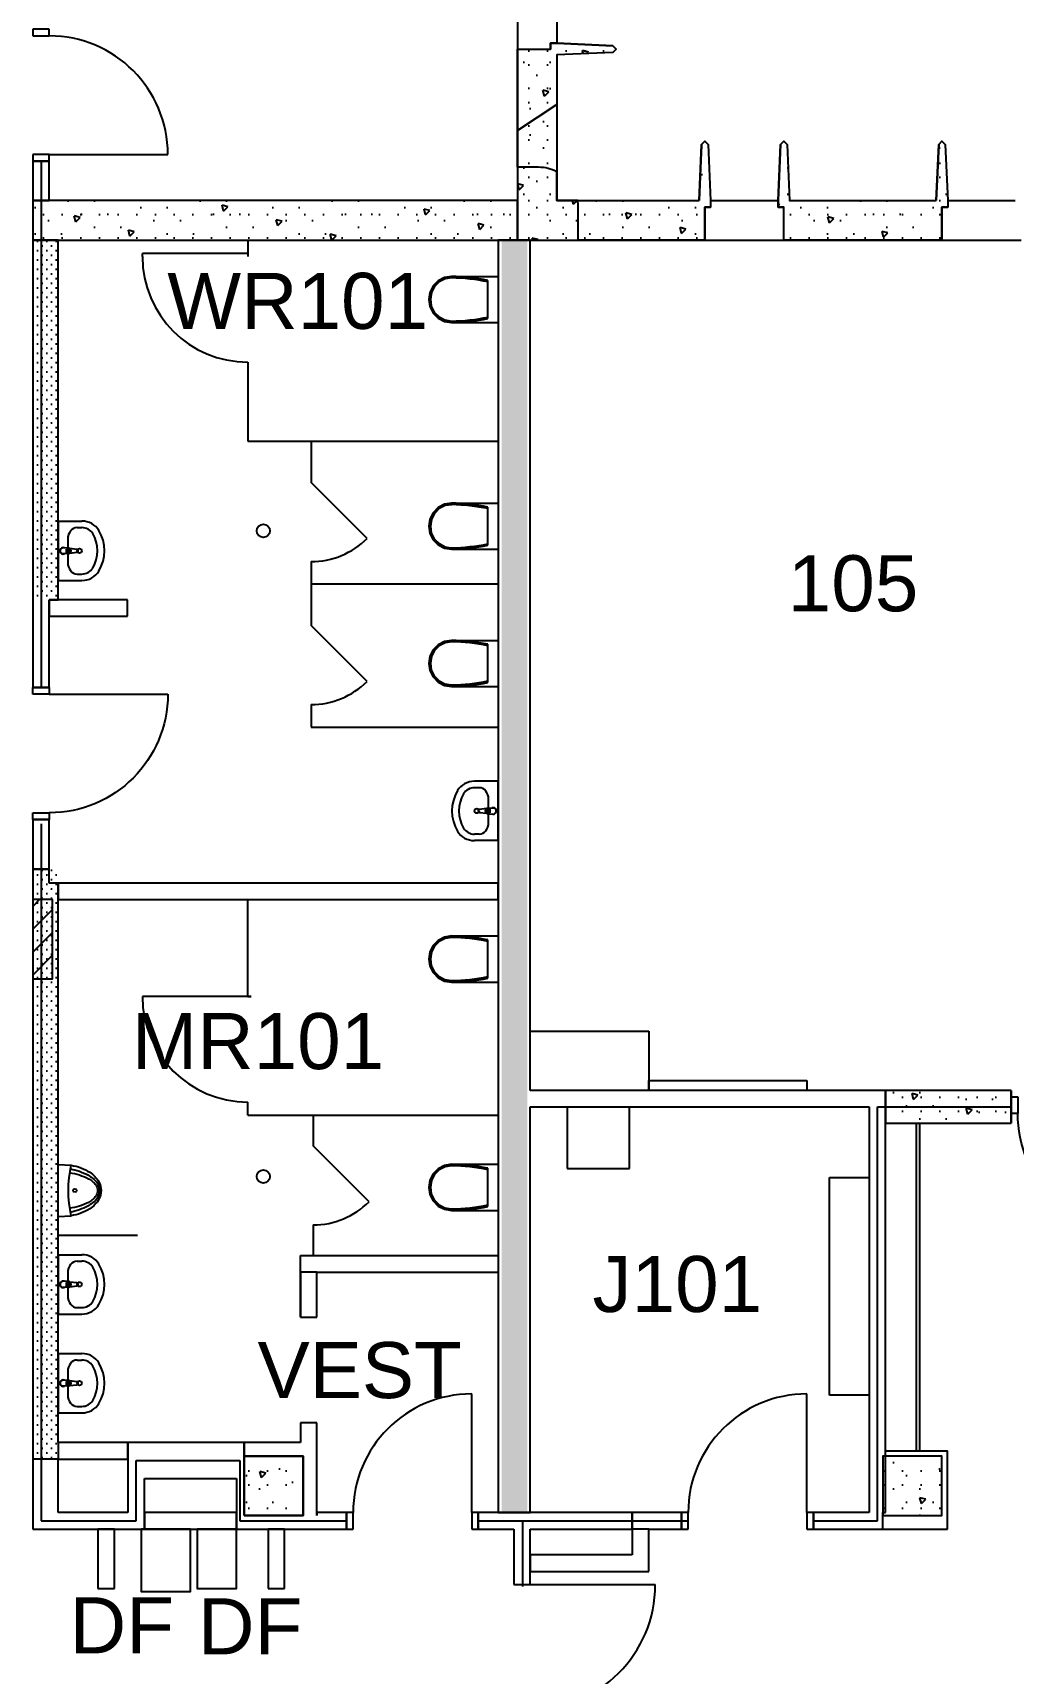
# Model space of a CAD drawing. Header units: inches. Extents: x 266 to 2008, y 299 to 1857.
# Drawn here: x 1442.5 to 1740.1, y 785.9 to 1283.7 of the extents above; entities that cross this region are included whole.
import ezdxf

# ---------------------------------------------------------------- set-up
doc = ezdxf.new("R2010")
doc.units = ezdxf.units.IN
doc.header["$MEASUREMENT"] = 0
for name, color, linetype in [('A-DOOR', 4, 'Continuous'), ('A-EQPM', 4, 'Continuous'), ('A-PFLR-NOTE', 3, 'Continuous'), ('A-WALL', 5, 'Continuous'), ('A-WALL-NEW', 7, 'Continuous'), ('A-WALL-PATT', 1, 'Continuous'), ('P-P FIXT-NEW', 7, 'Continuous'), ('P-SANR-EQMP', 5, 'Continuous'), ('S-COLS', 6, 'Continuous')]:
    doc.layers.add(name, color=color, linetype=linetype)
doc.styles.get("Standard").update_dxf_attribs({"font": 'ARIAL.TTF'})
doc.linetypes.add('1 HR RATED', pattern='A,0,[2,PS-11.Shx,S=0.091429,R=0,X=0,Y=0],-14.4,0', length=14.4)
pattern_1 = [(45, (0, 0), (-20.8303, 20.8303), [1.84252, -15.16535]), (45, (-4.402, 16.428), (-20.8303, 20.8303), [1.84252, -15.16535]), (105, (0, 0), (28.45473, 7.62442), [1.84252, -15.16535]), (105, (12.026, 12.026), (28.45473, 7.62442), [1.84252, -15.16535]), (165, (1.303, 1.303), (7.62442, 28.45473), [1.84252, -15.16535]), (165, (13.33, 13.33), (7.62442, 28.45473), [1.84252, -15.16535]), (45, (-2.0044, 2.0044), (-4.008794, 4.008794), [0, -5.669291, 0, -8.503937]), (90, (-3e-16, 4.009), (-5.669291, 0), [0, -4.251969, 0, -7.086614])]
pattern_2 = [(45, (0, 0), (-1.4142136, 1.4142136), [0, -2])]

# ---------------------------------------------------------------- blocks, each defined once
blk = doc.blocks.new('D1 Metal_149')
at = {"color": 0, "linetype": 'ByBlock'}
for p, q in [((18, 0), (18, 36)), ((-18, 0), (-20, 0)), ((-20, 0), (-20, -5)), ((-18, -5), (-18, 0)), ((20, 0), (18, 0)), ((18, 0), (18, -5)), ((20, -5), (20, 0)), ((-20, -5), (-18, -5)), ((18, -5), (20, -5))]:
    blk.add_line(p, q, dxfattribs=at)
blk.add_arc((18, 0), 36, 90, 180, dxfattribs=at)
blk = doc.blocks.new('WC 1 Symb_788')
at = {"layer": 'P-P FIXT-NEW', "color": 0, "linetype": 'ByBlock'}
for p, q in [((0, 0), (0, 14)), ((14.11, 14), (0, 14)), ((3.08, 12.79), (3.08, 1.21)), ((14.11, 0), (0, 0))]:
    blk.add_line(p, q, dxfattribs=at)
for points in [[(14.11, 14), (12.72, 13.96), (11.34, 13.9), (9.95, 13.79), (8.57, 13.66), (7.19, 13.49), (5.81, 13.29), (4.44, 13.06), (3.08, 12.79)], [(14.12, 13.55), (12.73, 13.51), (11.34, 13.44), (9.95, 13.34), (8.57, 13.2), (7.19, 13.03), (5.82, 12.83), (4.45, 12.6), (3.08, 12.33)], [(14.01, 0.46), (16.02, 0.75), (17.83, 1.66), (19.28, 3.1), (20.22, 4.92), (20.55, 6.95), (20.25, 8.98), (19.34, 10.82), (17.91, 12.28), (16.11, 13.22), (14.11, 13.54)], [(14.11, 0), (16.24, 0.34), (18.16, 1.34), (19.68, 2.89), (20.66, 4.84), (21, 7), (20.66, 9.16), (19.68, 11.11), (18.16, 12.66), (16.24, 13.66), (14.11, 14)], [(3.08, 1.67), (4.45, 1.4), (5.82, 1.17), (7.19, 0.97), (8.57, 0.8), (9.95, 0.66), (11.34, 0.56), (12.73, 0.49), (14.12, 0.45)], [(3.08, 1.21), (4.44, 0.94), (5.81, 0.71), (7.19, 0.51), (8.57, 0.34), (9.95, 0.21), (11.34, 0.1), (12.72, 0.04), (14.11, 0)]]:
    blk.add_lwpolyline(points, dxfattribs=at)
blk = doc.blocks.new('Basin 01_796')
at = {"layer": 'P-P FIXT-NEW', "color": 0, "linetype": 'ByBlock'}
for p, q in [((0, 14), (0, 6.87)), ((18, 14), (0, 14)), ((5.44, 11.13), (5.44, 11.13)), ((12.56, 11.13), (5.44, 11.13)), ((8.06, 12.44), (8.06, 12.64)), ((8.17, 10.85), (8.06, 12.44)), ((8.3, 10.48), (8.56, 8.4)), ((8.46, 10.94), (8.46, 11.53)), ((8.46, 11.53), (9.54, 11.53)), ((8.46, 11.5), (9.54, 11.5)), ((9.44, 8.4), (9.7, 10.48)), ((9.54, 11.53), (9.54, 10.94)), ((9.83, 10.85), (9.94, 12.44)), ((9.94, 12.44), (9.94, 12.64)), ((18, 14), (18, 6.87)), ((1.96, 8.3), (1.96, 6.87)), ((16.04, 8.3), (16.04, 6.87))]:
    blk.add_line(p, q, dxfattribs=at)
for points in [[(5.44, 11.13), (4.76, 11.07), (4.1, 10.91), (3.5, 10.65), (2.98, 10.3), (2.54, 9.87), (2.22, 9.38), (2.02, 8.85), (1.96, 8.3)], [(16.04, 8.3), (15.98, 8.85), (15.78, 9.38), (15.46, 9.87), (15.02, 10.3), (14.5, 10.65), (13.9, 10.91), (13.24, 11.07), (12.56, 11.13)], [(0, 6.87), (0.05, 6.08), (0.19, 5.31), (0.43, 4.56), (0.76, 3.86), (1.18, 3.21), (1.67, 2.62), (2.23, 2.12), (2.84, 1.69)], [(1.96, 6.87), (1.99, 6.37), (2.08, 5.87), (2.23, 5.4), (2.45, 4.94), (2.71, 4.53), (3.02, 4.15), (3.38, 3.83), (3.78, 3.56)], [(14.22, 3.56), (14.62, 3.83), (14.98, 4.15), (15.29, 4.53), (15.55, 4.94), (15.77, 5.4), (15.92, 5.87), (16.01, 6.37), (16.04, 6.87)], [(15.16, 1.69), (15.77, 2.12), (16.33, 2.62), (16.82, 3.21), (17.24, 3.86), (17.57, 4.56), (17.81, 5.31), (17.95, 6.08), (18, 6.87)], [(2.84, 1.69), (4.3, 0.96), (5.82, 0.43), (7.4, 0.11), (9, 0), (10.6, 0.11), (12.18, 0.43), (13.7, 0.96), (15.16, 1.69)], [(3.78, 3.56), (5.01, 2.94), (6.31, 2.49), (7.64, 2.21), (9, 2.12), (10.36, 2.21), (11.69, 2.49), (12.99, 2.94), (14.22, 3.56)]]:
    blk.add_lwpolyline(points, dxfattribs=at)
blk.add_circle((9, 7.56), 0.689, dxfattribs=at)
for centre, radius, start, end in [((9, 12.51), 0.984, 339.2856, 200.7144), ((9, 12.51), 0.946, 7.8374, 171.8967), ((9, 10.96), 0.83, 185.1696, 354.8304), ((9, 10.93), 0.83, 185.1696, 354.8304), ((9, 10.94), 0.535, 180, 0), ((9, 8.45), 0.44, 187.1389, 352.8611)]:
    blk.add_arc(centre, radius, start, end, dxfattribs=at)
blk = doc.blocks.new('Urinal 2 Symb_1403')
at = {"layer": 'P-P FIXT-NEW', "color": 0, "linetype": 'ByBlock'}
for p, q in [((0, 15.75), (3.91, 15.53)), ((0, 15.75), (0, 0)), ((0, 0), (3.91, 0.22))]:
    blk.add_line(p, q, dxfattribs=at)
for points in [[(3.91, 15.53), (3.55, 13.64), (3.3, 11.73), (3.14, 9.81), (3.09, 7.87), (3.14, 5.94), (3.3, 4.02), (3.55, 2.11), (3.91, 0.22)], [(9.55, 13.4), (8.89, 13.79), (8.22, 14.16), (7.53, 14.48), (6.83, 14.77), (6.12, 15.02), (5.39, 15.23), (4.65, 15.4), (3.91, 15.53)], [(9.14, 11.46), (8.47, 11.8), (7.79, 12.11), (7.09, 12.38), (6.39, 12.62), (5.68, 12.83), (4.95, 13), (4.23, 13.13), (3.49, 13.23)], [(9, 12.59), (8.36, 12.9), (7.72, 13.19), (7.06, 13.46), (6.4, 13.71), (5.73, 13.93), (5.06, 14.13), (4.38, 14.3), (3.69, 14.45)], [(11.67, 10.44), (11.37, 10.76), (11.06, 11.06), (10.74, 11.35), (10.41, 11.63), (10.07, 11.89), (9.72, 12.14), (9.36, 12.37), (9, 12.59)], [(11.45, 9.46), (11.22, 9.78), (10.97, 10.08), (10.7, 10.36), (10.42, 10.62), (10.12, 10.87), (9.8, 11.09), (9.47, 11.28), (9.14, 11.46)], [(12.34, 10.51), (12.06, 10.95), (11.77, 11.36), (11.44, 11.76), (11.1, 12.13), (10.74, 12.48), (10.36, 12.81), (9.96, 13.12), (9.55, 13.4)], [(11.67, 5.31), (12, 5.89), (12.24, 6.53), (12.39, 7.19), (12.44, 7.87), (12.39, 8.56), (12.24, 9.22), (12, 9.86), (11.67, 10.44)], [(12.34, 5.24), (12.63, 5.86), (12.83, 6.51), (12.96, 7.19), (13, 7.87), (12.96, 8.56), (12.83, 9.24), (12.63, 9.89), (12.34, 10.51)], [(9, 3.16), (9.36, 3.38), (9.72, 3.61), (10.07, 3.86), (10.41, 4.12), (10.74, 4.4), (11.06, 4.69), (11.37, 4.99), (11.67, 5.31)], [(9.14, 4.29), (9.47, 4.47), (9.8, 4.66), (10.12, 4.88), (10.42, 5.13), (10.7, 5.39), (10.97, 5.67), (11.22, 5.97), (11.45, 6.29)], [(9.55, 2.35), (9.96, 2.63), (10.36, 2.94), (10.74, 3.27), (11.1, 3.62), (11.44, 3.99), (11.77, 4.39), (12.06, 4.8), (12.34, 5.24)], [(11.45, 6.29), (11.64, 6.66), (11.77, 7.05), (11.85, 7.46), (11.88, 7.87), (11.85, 8.29), (11.77, 8.7), (11.64, 9.09), (11.45, 9.46)], [(3.49, 2.52), (4.23, 2.62), (4.95, 2.75), (5.68, 2.92), (6.39, 3.13), (7.09, 3.37), (7.79, 3.64), (8.47, 3.95), (9.14, 4.29)], [(3.69, 1.3), (4.38, 1.45), (5.06, 1.62), (5.73, 1.82), (6.4, 2.04), (7.06, 2.29), (7.72, 2.56), (8.36, 2.85), (9, 3.16)], [(3.91, 0.22), (4.65, 0.35), (5.39, 0.52), (6.12, 0.73), (6.83, 0.98), (7.53, 1.27), (8.22, 1.59), (8.89, 1.96), (9.55, 2.35)]]:
    blk.add_lwpolyline(points, dxfattribs=at)
blk.add_lwpolyline([(5.02, 8.42), (4.66, 8.26), (4.51, 7.87), (4.66, 7.49), (5.02, 7.33), (5.39, 7.49), (5.54, 7.87), (5.39, 8.26)], close=True, dxfattribs=at)
blk = doc.blocks.new('D1 Metal_12')
at = {"color": 0, "linetype": 'ByBlock'}
for p, q in [((18, 0), (18, 36)), ((-18, 0), (-20, 0)), ((-20, 0), (-20, -5)), ((-18, -5), (-18, 0)), ((20, 0), (18, 0)), ((18, 0), (18, -5)), ((20, -5), (20, 0)), ((-20, -5), (-18, -5)), ((18, -5), (20, -5))]:
    blk.add_line(p, q, dxfattribs=at)
blk.add_arc((18, 0), 36, 90, 180, dxfattribs=at)
blk = doc.blocks.new('D2 Metal_33')
at = {"color": 0, "linetype": 'ByBlock'}
for p, q in [((-38, 0), (-38, 38)), ((38, 0), (38, 38))]:
    blk.add_line(p, q, dxfattribs=at)
for centre, start, end in [((-38, 0), 0, 90), ((38, 0), 90, 180)]:
    blk.add_arc(centre, 38, start, end, dxfattribs=at)
blk = doc.blocks.new('D1 Metal_153')
at = {"color": 0, "linetype": 'ByBlock'}
for p, q in [((18, 0), (18, 36)), ((-18, 0), (-20, 0)), ((-20, 0), (-20, -5)), ((-18, -5), (-18, 0)), ((20, 0), (18, 0)), ((18, 0), (18, -5)), ((20, -5), (20, 0)), ((-20, -5), (-18, -5)), ((18, -5), (20, -5))]:
    blk.add_line(p, q, dxfattribs=at)
blk.add_arc((18, 0), 36, 90, 180, dxfattribs=at)
blk = doc.blocks.new('D1 Metal_154')
at = {"color": 0, "linetype": 'ByBlock'}
for p, q in [((18, 0), (18, 36)), ((-18, 0), (-20, 0)), ((-20, 0), (-20, -5)), ((-18, -5), (-18, 0)), ((20, 0), (18, 0)), ((18, 0), (18, -5)), ((20, -5), (20, 0)), ((-20, -5), (-18, -5)), ((18, -5), (20, -5))]:
    blk.add_line(p, q, dxfattribs=at)
blk.add_arc((18, 0), 36, 90, 180, dxfattribs=at)
blk = doc.blocks.new('D1 Metal_207')
at = {"color": 0, "linetype": 'ByBlock'}
for p, q in [((18, 0), (18, 36)), ((-18, 0), (-20, 0)), ((-20, 0), (-20, -5)), ((-18, -5), (-18, 0)), ((20, 0), (18, 0)), ((18, 0), (18, -5)), ((20, -5), (20, 0)), ((-20, -5), (-18, -5)), ((18, -5), (20, -5))]:
    blk.add_line(p, q, dxfattribs=at)
blk.add_arc((18, 0), 36, 90, 180, dxfattribs=at)

msp = doc.modelspace()

# ---------------------------------------------------------------- hatches: boundary and pattern name
at = {"layer": 'A-WALL-PATT'}
h = msp.add_hatch(dxfattribs=at)
h.set_pattern_fill('LIGHTWEIGHT_CONCRETE', color=256, style=0, pattern_type=2)
h.set_pattern_definition(pattern_1)
h.paths.add_polyline_path([(1601.59, 1261.97), (1589.59, 1254.11), (1589.59, 1278.78), (1599.59, 1278.78), (1599.59, 1280.53), (1601.59, 1280.53), (1618.59, 1279.78), (1619.59, 1278.78), (1618.59, 1277.78), (1601.59, 1277.03)])
h = msp.add_hatch(dxfattribs=at)
h.set_pattern_fill('LIGHTWEIGHT_CONCRETE', color=256, style=0, pattern_type=2)
h.set_pattern_definition(pattern_1)
edge = h.paths.add_edge_path()
edge.add_arc((1596.03, 1230.9), 12, 62.4215, 90)
edge.add_line((1596.03, 1242.9), (1589.59, 1242.9))
edge.add_line((1589.59, 1242.9), (1589.59, 1254.11))
edge.add_line((1589.59, 1254.11), (1601.59, 1261.97))
edge.add_line((1601.59, 1261.97), (1601.59, 1241.54))
h = msp.add_hatch(dxfattribs=at)
h.set_pattern_fill('LIGHTWEIGHT_CONCRETE', color=256, style=0, pattern_type=2)
h.set_pattern_definition(pattern_1)
edge = h.paths.add_edge_path()
edge.add_line((1644.74, 1232.78), (1645.49, 1249.78))
edge.add_line((1645.49, 1249.78), (1646.49, 1250.78))
edge.add_line((1646.49, 1250.78), (1647.49, 1249.78))
edge.add_line((1647.49, 1249.78), (1648.24, 1232.78))
edge.add_line((1648.24, 1232.78), (1648.24, 1230.78))
edge.add_line((1648.24, 1230.78), (1646.49, 1230.78))
edge.add_line((1646.49, 1230.78), (1646.49, 1220.78))
edge.add_line((1646.49, 1220.78), (1608.03, 1220.78))
edge.add_line((1608.03, 1220.78), (1608.03, 1230.9))
edge.add_arc((1596.03, 1230.9), 12, 0, 8.9837)
edge.add_line((1607.89, 1232.78), (1644.74, 1232.78))
h = msp.add_hatch(dxfattribs=at)
h.set_pattern_fill('LIGHTWEIGHT_CONCRETE', color=256, style=0, pattern_type=2)
h.set_pattern_definition(pattern_1)
h.paths.add_polyline_path([(1716.74, 1232.78), (1717.49, 1249.78), (1718.49, 1250.78), (1719.49, 1249.78), (1720.24, 1232.78), (1720.24, 1230.78), (1718.49, 1230.78), (1718.49, 1220.78), (1670.49, 1220.78), (1670.49, 1230.78), (1668.74, 1230.78), (1668.74, 1232.78), (1669.49, 1249.78), (1670.49, 1250.78), (1671.49, 1249.78), (1672.24, 1232.78)])
h = msp.add_hatch(dxfattribs=at)
h.set_pattern_fill('LIGHTWEIGHT_CONCRETE', color=256, style=0, pattern_type=2)
h.set_pattern_definition(pattern_1)
edge = h.paths.add_edge_path()
edge.add_line((1608.03, 1220.78), (1608.03, 1230.9))
edge.add_arc((1596.03, 1230.9), 12, 0, 8.9837)
edge.add_line((1607.89, 1232.78), (1601.59, 1232.78))
edge.add_line((1601.59, 1232.78), (1601.59, 1241.54))
edge.add_arc((1596.03, 1230.9), 12, 62.4215, 90)
edge.add_line((1596.03, 1242.9), (1589.59, 1242.9))
edge.add_line((1589.59, 1242.9), (1589.59, 1220.78))
edge.add_line((1589.59, 1220.78), (1608.03, 1220.78))
h = msp.add_hatch(dxfattribs=at)
h.set_pattern_fill('LIGHTWEIGHT_CONCRETE', color=256, style=0, pattern_type=2)
h.set_pattern_definition(pattern_1)
h.paths.add_polyline_path([(1589.59, 1232.78), (1442.46, 1232.78), (1442.46, 1220.78), (1589.59, 1220.78)], flags=0)
h = msp.add_hatch(dxfattribs=at)
h.set_pattern_fill('45_', color=256, style=0, pattern_type=2)
h.set_pattern_definition(pattern_2)
h.paths.add_polyline_path([(1442.46, 1220.78), (1450.21, 1220.78), (1450.21, 1111.65), (1442.46, 1111.65)], flags=0)
h = msp.add_hatch(dxfattribs=at)
h.set_pattern_fill('45_', color=256, style=0, pattern_type=2)
h.set_pattern_definition(pattern_2)
h.paths.add_polyline_path([(1584.82, 1220.78), (1584.82, 904.41), (1584.82, 834.65), (1592.57, 834.65), (1592.57, 904.41), (1592.57, 1220.78)], flags=0)
h = msp.add_hatch(dxfattribs=at)
h.set_pattern_fill('45_', color=256, style=0, pattern_type=2)
h.set_pattern_definition(pattern_2)
h.paths.add_polyline_path([(1442.46, 1029.78), (1442.46, 920.66), (1442.46, 850.9), (1450.21, 850.9), (1450.21, 920.66), (1450.21, 1029.78)], flags=0)
h = msp.add_hatch(dxfattribs=at)
h.set_pattern_fill('COMMON_BRICK', color=256, style=0, pattern_type=2)
h.set_pattern_definition([(45, (0, 0), (-3.474288, 3.474288), [])])
h.paths.add_polyline_path([(1442.46, 996.65), (1448.46, 996.65), (1448.46, 1020.65), (1442.46, 1020.65)])
h = msp.add_hatch(dxfattribs=at)
h.set_pattern_fill('LIGHTWEIGHT_CONCRETE', color=256, style=0, pattern_type=2)
h.set_pattern_definition(pattern_1)
h.paths.add_polyline_path([(1701.37, 952.78), (1739.49, 952.78), (1739.49, 962.78), (1701.37, 962.78)], flags=0)
h = msp.add_hatch(dxfattribs=at)
h.set_pattern_fill('LIGHTWEIGHT_CONCRETE', color=256, style=0, pattern_type=2)
h.set_pattern_definition(pattern_1)
h.paths.add_polyline_path([(1506.59, 833.78), (1524.59, 833.78), (1524.59, 851.78), (1506.59, 851.78)], flags=0)
h = msp.add_hatch(dxfattribs=at)
h.set_pattern_fill('LIGHTWEIGHT_CONCRETE', color=256, style=0, pattern_type=2)
h.set_pattern_definition(pattern_1)
h.paths.add_polyline_path([(1700.49, 833.78), (1718.49, 833.78), (1718.49, 851.78), (1700.49, 851.78)], flags=0)

# ---------------------------------------------------------------- linework, layer by layer
at = {"layer": 'A-DOOR', "linetype": 'Continuous'}
msp.add_line((1577.71, 829.65), (1577.71, 834.65), dxfattribs=at)
at = {"layer": 'A-EQPM', "linetype": 'Continuous'}
for p, q in [((1593.46, 962.78), (1593.46, 980.78)), ((1593.46, 980.78), (1629.46, 980.78)), ((1629.46, 980.78), (1629.46, 962.78)), ((1629.46, 962.78), (1629.46, 965.78)), ((1629.46, 965.78), (1677.46, 965.78)), ((1677.46, 965.78), (1677.46, 962.78)), ((1604.65, 957.78), (1604.65, 939.1)), ((1623.6, 939.1), (1623.6, 957.78)), ((1604.65, 939.1), (1623.6, 939.1)), ((1684.37, 870.29), (1684.37, 936.29)), ((1684.37, 936.29), (1696.37, 936.29)), ((1696.37, 870.29), (1684.37, 870.29))]:
    msp.add_line(p, q, dxfattribs=at)
for points in [[(1490.36, 829.65), (1475.36, 829.65), (1475.36, 810.65), (1490.36, 810.65)], [(1504.34, 829.65), (1492.34, 829.65), (1492.34, 811.65), (1504.34, 811.65)]]:
    msp.add_lwpolyline(points, close=True, dxfattribs=at)
at = {"layer": 'A-WALL', "linetype": 'Continuous'}
for p, q in [((1589.59, 1302.78), (1589.59, 1278.78)), ((1601.59, 1301.03), (1601.59, 1280.53)), ((1601.59, 1280.53), (1599.59, 1280.53)), ((1599.59, 1280.53), (1599.59, 1278.78)), ((1618.59, 1279.78), (1601.59, 1280.53)), ((1619.59, 1278.78), (1618.59, 1279.78)), ((1589.59, 1278.78), (1599.59, 1278.78)), ((1589.59, 1278.78), (1589.59, 1232.78)), ((1618.59, 1277.78), (1601.59, 1277.03)), ((1601.59, 1277.03), (1601.59, 1232.78)), ((1619.59, 1278.78), (1618.59, 1277.78)), ((1645.49, 1249.78), (1644.74, 1232.78)), ((1646.49, 1250.78), (1645.49, 1249.78)), ((1646.49, 1250.78), (1647.49, 1249.78)), ((1647.49, 1249.78), (1648.24, 1232.78)), ((1669.49, 1249.78), (1668.74, 1232.78)), ((1670.49, 1250.78), (1669.49, 1249.78)), ((1670.49, 1250.78), (1671.49, 1249.78)), ((1671.49, 1249.78), (1672.24, 1232.78)), ((1717.49, 1249.78), (1716.74, 1232.78)), ((1718.49, 1250.78), (1717.49, 1249.78)), ((1718.49, 1250.78), (1719.49, 1249.78)), ((1719.49, 1249.78), (1720.24, 1232.78)), ((1447.46, 1244.78), (1442.46, 1244.78)), ((1442.46, 1244.78), (1442.46, 1232.78)), ((1447.46, 1232.78), (1447.46, 1244.78)), ((1442.46, 1232.78), (1447.46, 1232.78)), ((1589.59, 1232.78), (1442.46, 1232.78)), ((1442.46, 1232.78), (1442.46, 1220.78)), ((1589.59, 1220.78), (1589.59, 1232.78)), ((1601.59, 1232.78), (1644.74, 1232.78)), ((1646.49, 1230.78), (1648.24, 1230.78)), ((1646.49, 1220.78), (1646.49, 1230.78)), ((1648.24, 1232.78), (1668.74, 1232.78)), ((1648.24, 1232.78), (1648.24, 1230.78)), ((1668.74, 1232.78), (1668.74, 1230.78)), ((1668.74, 1230.78), (1670.49, 1230.78)), ((1670.49, 1220.78), (1670.49, 1230.78)), ((1672.24, 1232.78), (1716.74, 1232.78)), ((1718.49, 1230.78), (1720.24, 1230.78)), ((1718.49, 1220.78), (1718.49, 1230.78)), ((1720.24, 1232.78), (1720.24, 1230.78)), ((1720.24, 1232.78), (1740.74, 1232.78)), ((1442.46, 1220.78), (1589.59, 1220.78)), ((1442.46, 1220.78), (1442.46, 1111.65)), ((1450.21, 1220.78), (1442.46, 1220.78)), ((1450.21, 1111.65), (1450.21, 1220.78)), ((1593.46, 1220.78), (1583.71, 1220.78)), ((1583.71, 1220.78), (1583.71, 834.65)), ((1589.43, 1220.78), (1670.49, 1220.78)), ((1593.46, 962.78), (1593.46, 1220.78)), ((1670.49, 1220.78), (1718.49, 1220.78)), ((1718.49, 1220.78), (1742.49, 1220.78)), ((1442.46, 1111.65), (1442.46, 1085)), ((1447.46, 1111.65), (1450.21, 1111.65)), ((1471.21, 1111.65), (1447.46, 1111.65)), ((1447.46, 1111.65), (1447.46, 1106.65)), ((1447.46, 1085), (1447.46, 1111.65)), ((1471.21, 1106.65), (1471.21, 1111.65)), ((1447.46, 1106.65), (1471.21, 1106.65)), ((1447.46, 1085), (1442.46, 1085)), ((1442.46, 1085), (1447.46, 1085)), ((1442.46, 1045), (1447.46, 1045)), ((1442.46, 1045), (1442.46, 1029.9)), ((1447.46, 1029.9), (1447.46, 1045)), ((1442.46, 1029.9), (1447.46, 1029.9)), ((1442.46, 1029.9), (1442.46, 1025.65)), ((1447.46, 1029.9), (1442.46, 1029.9)), ((1442.46, 1025.65), (1442.46, 829.65)), ((1447.46, 1025.65), (1447.46, 1029.9)), ((1450.21, 1025.65), (1447.46, 1025.65)), ((1583.71, 1025.65), (1450.21, 1025.65)), ((1450.21, 1025.65), (1450.21, 1020.65)), ((1450.21, 855.9), (1450.21, 1025.65)), ((1583.71, 1020.65), (1583.71, 1025.65)), ((1450.21, 1020.65), (1583.71, 1020.65)), ((1701.37, 962.78), (1593.46, 962.78)), ((1701.37, 834.65), (1701.37, 962.78)), ((1739.49, 962.78), (1701.37, 962.78)), ((1701.37, 962.78), (1701.37, 952.78)), ((1739.49, 962.78), (1739.47, 962.78)), ((1739.47, 962.78), (1739.47, 952.78)), ((1739.49, 962.78), (1739.49, 952.78)), ((1739.49, 952.78), (1739.49, 962.78)), ((1593.46, 957.78), (1696.37, 957.78)), ((1593.46, 834.65), (1593.46, 957.78)), ((1696.37, 957.78), (1696.37, 834.65)), ((1701.37, 952.78), (1739.49, 952.78)), ((1710.74, 853.4), (1710.74, 952.78)), ((1711.74, 853.4), (1711.74, 952.78)), ((1739.47, 952.78), (1739.49, 952.78)), ((1523.71, 912.65), (1583.71, 912.65)), ((1523.71, 893.9), (1523.71, 912.65)), ((1523.71, 912.65), (1583.71, 912.65)), ((1523.71, 893.9), (1523.71, 912.65)), ((1528.71, 907.65), (1523.71, 907.65)), ((1523.71, 907.65), (1523.71, 893.9)), ((1528.71, 907.65), (1583.71, 907.65)), ((1528.71, 893.9), (1528.71, 907.65)), ((1523.71, 893.9), (1528.71, 893.9)), ((1528.71, 861.9), (1523.71, 861.9)), ((1523.71, 861.9), (1523.71, 855.9)), ((1528.71, 851.78), (1528.71, 861.9)), ((1450.21, 855.9), (1450.21, 850.9)), ((1471.34, 855.9), (1450.21, 855.9)), ((1471.34, 855.9), (1471.34, 834.65)), ((1506.59, 855.9), (1471.34, 855.9)), ((1471.34, 850.9), (1471.34, 855.9)), ((1506.59, 833.78), (1506.59, 855.9)), ((1523.71, 855.9), (1506.59, 855.9)), ((1506.59, 855.9), (1506.59, 851.78)), ((1506.59, 851.78), (1524.59, 851.78)), ((1524.59, 851.78), (1524.59, 833.78)), ((1528.71, 833.78), (1528.71, 851.78)), ((1701.37, 853.4), (1720.12, 853.4)), ((1720.12, 829.65), (1720.12, 853.4)), ((1450.21, 850.9), (1442.46, 850.9)), ((1450.21, 834.65), (1450.21, 850.9)), ((1450.21, 850.9), (1471.34, 850.9)), ((1476.34, 829.65), (1476.34, 845.03)), ((1476.34, 845.03), (1504.34, 845.03)), ((1504.34, 845.03), (1504.34, 829.65)), ((1471.34, 834.65), (1450.21, 834.65)), ((1504.34, 834.65), (1476.34, 834.65)), ((1524.59, 833.78), (1506.59, 833.78)), ((1537.71, 834.65), (1528.71, 834.65)), ((1528.71, 834.65), (1528.71, 833.78)), ((1537.71, 829.65), (1537.71, 834.65)), ((1593.46, 834.65), (1577.71, 834.65)), ((1577.71, 834.65), (1577.71, 829.65)), ((1583.71, 834.65), (1593.46, 834.65)), ((1624.46, 834.65), (1593.46, 834.65)), ((1639.46, 834.65), (1624.46, 834.65)), ((1624.46, 829.65), (1624.46, 834.65)), ((1696.37, 834.65), (1679.46, 834.65)), ((1679.46, 834.65), (1679.46, 829.65)), ((1700.49, 834.65), (1701.37, 834.65)), ((1700.49, 829.65), (1700.49, 834.65)), ((1442.46, 829.65), (1476.34, 829.65)), ((1462.26, 829.65), (1462.26, 811.65)), ((1467.26, 811.65), (1467.26, 829.65)), ((1476.34, 829.65), (1504.34, 829.65)), ((1504.34, 829.65), (1528.71, 829.65)), ((1513.89, 829.65), (1513.89, 811.65)), ((1518.89, 811.65), (1518.89, 829.65)), ((1528.71, 829.65), (1537.71, 829.65)), ((1577.71, 829.65), (1588.46, 829.65)), ((1588.46, 829.65), (1588.46, 812.78)), ((1593.46, 812.78), (1593.46, 829.65)), ((1593.46, 829.65), (1624.46, 829.65)), ((1624.46, 829.65), (1624.46, 821.78)), ((1629.46, 829.65), (1624.46, 829.65)), ((1629.46, 816.78), (1629.46, 829.65)), ((1629.46, 829.65), (1639.46, 829.65)), ((1679.46, 829.65), (1700.49, 829.65)), ((1700.49, 829.65), (1720.12, 829.65)), ((1624.46, 821.78), (1593.46, 821.78)), ((1593.46, 816.78), (1629.46, 816.78)), ((1462.26, 811.65), (1467.26, 811.65)), ((1513.89, 811.65), (1518.89, 811.65)), ((1588.46, 812.78), (1593.46, 812.78))]:
    msp.add_line(p, q, dxfattribs=at)
for points in [[(1601.59, 1261.97), (1589.59, 1254.11), (1589.59, 1278.78), (1599.59, 1278.78), (1599.59, 1280.53), (1601.59, 1280.53), (1618.59, 1279.78), (1619.59, 1278.78), (1618.59, 1277.78), (1601.59, 1277.03)], [(1716.74, 1232.78), (1717.49, 1249.78), (1718.49, 1250.78), (1719.49, 1249.78), (1720.24, 1232.78), (1720.24, 1230.78), (1718.49, 1230.78), (1718.49, 1220.78), (1670.49, 1220.78), (1670.49, 1230.78), (1668.74, 1230.78), (1668.74, 1232.78), (1669.49, 1249.78), (1670.49, 1250.78), (1671.49, 1249.78), (1672.24, 1232.78)], [(1442.46, 996.65), (1448.46, 996.65), (1448.46, 1020.65), (1442.46, 1020.65)]]:
    msp.add_lwpolyline(points, close=True, dxfattribs=at)
for points in [[(1601.59, 1241.54, 0.120918), (1596.03, 1242.9), (1589.59, 1242.9), (1589.59, 1254.11), (1601.59, 1261.97)], [(1644.74, 1232.78), (1645.49, 1249.78), (1646.49, 1250.78), (1647.49, 1249.78), (1648.24, 1232.78), (1648.24, 1230.78), (1646.49, 1230.78), (1646.49, 1220.78), (1608.03, 1220.78), (1608.03, 1230.9, 0.039219), (1607.89, 1232.78)], [(1608.03, 1220.78), (1608.03, 1230.9, 0.039219), (1607.89, 1232.78), (1601.59, 1232.78), (1601.59, 1241.54, 0.120918), (1596.03, 1242.9), (1589.59, 1242.9), (1589.59, 1220.78)]]:
    msp.add_lwpolyline(points, format="xyb", close=True, dxfattribs=at)
at = {"layer": 'A-WALL-NEW', "linetype": 'Continuous'}
for p, q in [((1476.34, 834.65), (1476.34, 829.65)), ((1504.34, 829.65), (1504.34, 834.65)), ((1624.46, 834.65), (1624.46, 829.65)), ((1639.46, 829.65), (1639.46, 834.65)), ((1467.26, 829.65), (1462.26, 829.65)), ((1518.89, 829.65), (1513.89, 829.65)), ((1593.46, 821.78), (1593.46, 816.78))]:
    msp.add_line(p, q, dxfattribs=at)
at = {"layer": 'A-WALL-PATT', "linetype": '1 HR RATED'}
for p, q in [((1444.96, 1244.78), (1444.96, 1084.96)), ((1444.96, 1043.65), (1444.96, 832.15)), ((1698.87, 832.15), (1698.87, 957.78)), ((1698.87, 957.78), (1739.49, 957.78)), ((1473.84, 832.15), (1473.84, 850.47)), ((1473.84, 850.47), (1505.36, 850.47)), ((1505.36, 850.47), (1505.36, 832.15)), ((1444.96, 832.15), (1473.84, 832.15)), ((1505.36, 832.15), (1537.71, 832.15)), ((1577.71, 832.15), (1641.46, 832.15)), ((1591.1, 832.15), (1591.1, 812.24)), ((1679.46, 832.15), (1698.87, 832.15))]:
    msp.add_line(p, q, dxfattribs=at)
at = {"layer": 'P-SANR-EQMP', "linetype": 'Continuous'}
for p, q in [((1507.75, 1220.78), (1507.75, 1215.78)), ((1475.75, 1215.78), (1475.75, 1216.78)), ((1475.75, 1215.78), (1475.75, 1216.78)), ((1507.75, 1216.78), (1475.75, 1216.78)), ((1507.75, 1183.78), (1507.75, 1159.78)), ((1507.75, 1159.78), (1583.71, 1159.78)), ((1526.96, 1159.78), (1526.96, 1147.22)), ((1543.93, 1130.24), (1526.96, 1147.22)), ((1526.96, 1123.22), (1526.96, 1103.84)), ((1526.96, 1116.5), (1583.71, 1116.5)), ((1543.93, 1086.87), (1526.96, 1103.84)), ((1526.96, 1079.84), (1526.96, 1073.03)), ((1526.96, 1073.03), (1583.71, 1073.03)), ((1507.75, 991.24), (1507.75, 1020.65)), ((1508.75, 991.24), (1475.75, 991.24)), ((1507.75, 991.24), (1508.75, 991.24)), ((1507.75, 955.24), (1507.75, 959.24)), ((1507.75, 955.24), (1583.71, 955.24)), ((1527.59, 955.24), (1527.59, 945.95)), ((1544.56, 928.98), (1527.59, 945.95)), ((1527.59, 921.95), (1527.59, 912.65)), ((1450.21, 918.85), (1474.21, 918.85))]:
    msp.add_line(p, q, dxfattribs=at)
for centre in [(1512.45, 1132.57), (1512.45, 936.65)]:
    msp.add_circle(centre, 2, dxfattribs=at)
for centre, radius, start, end in [((1507.75, 1215.78), 32, 540, 630), ((1526.96, 1147.22), 24, 270, 315), ((1526.96, 1103.84), 24, 270, 315), ((1507.75, 991.24), 32, 540, 630), ((1527.59, 945.95), 24, 270, 315)]:
    msp.add_arc(centre, radius, start, end, dxfattribs=at)
at = {"layer": 'S-COLS', "linetype": 'Continuous'}
for points in [[(1506.59, 833.78), (1524.59, 833.78), (1524.59, 851.78), (1506.59, 851.78)], [(1700.49, 833.78), (1718.49, 833.78), (1718.49, 851.78), (1700.49, 851.78)]]:
    msp.add_lwpolyline(points, close=True, dxfattribs=at)

# ---------------------------------------------------------------- block references
at = {"layer": 'A-DOOR', "linetype": 'Continuous', "rotation": 270}
for name, p in [('D1 Metal_12', (1447.46, 1264.78)), ('D2 Metal_33', (1593.46, 774.78))]:
    msp.add_blockref(name, p, dxfattribs=at)
at = {"layer": 'A-DOOR', "linetype": 'Continuous', "xscale": -1}
for name, p, rotation in [('D1 Metal_154', (1447.46, 1065), 270), ('D1 Metal_149', (1759.49, 955.78), 180)]:
    msp.add_blockref(name, p, dxfattribs=dict(at, rotation=rotation))
at = {"layer": 'A-DOOR', "linetype": 'Continuous'}
for name, p in [('D1 Metal_153', (1557.71, 834.65)), ('D1 Metal_207', (1659.46, 834.65))]:
    msp.add_blockref(name, p, dxfattribs=at)
at = {"layer": 'P-SANR-EQMP', "linetype": 'Continuous'}
for name, p, rotation in [('WC 1 Symb_788', (1583.71, 1209.78), 180), ('WC 1 Symb_788', (1583.71, 1140.97), 180), ('Basin 01_796', (1464.21, 1117.51), 90), ('WC 1 Symb_788', (1583.71, 1099.34), 180), ('Basin 01_796', (1569.71, 1056.57), 270), ('WC 1 Symb_788', (1583.71, 1009.62), 180), ('WC 1 Symb_788', (1583.71, 940.33), 180), ('Basin 01_796', (1464.21, 894.9), 90), ('Basin 01_796', (1464.21, 864.9), 90)]:
    msp.add_blockref(name, p, dxfattribs=dict(at, rotation=rotation))
at = {"layer": 'P-SANR-EQMP', "linetype": 'Continuous', "xscale": -1, "rotation": 180}
msp.add_blockref('Urinal 2 Symb_1403', (1450.21, 940.25), dxfattribs=at)

# ---------------------------------------------------------------- texts
at = {"layer": 'A-PFLR-NOTE', "char_height": 17, "width": 20.3098, "attachment_point": 8}
for s, insert, line_spacing_factor in [('WR101', (1522.88, 1193.62), 0.983032), ('105', (1691.5, 1107.91), 0.994691), ('MR101', (1510.86, 968.98), 0.983032), ('J101', (1638.14, 895.27), 0.985509)]:
    msp.add_mtext(s, dxfattribs=dict(at, insert=insert, line_spacing_factor=line_spacing_factor))
for s, insert in [('\\A1;{\\fArial|b0|i0|c0|p34;VEST}', (1541.71, 869.14)), ('\\A1;{\\fArial|b0|i0|c0|p34;DF}', (1469.5, 791.94)), ('\\A1;{\\fArial|b0|i0|c0|p34;DF}', (1508.46, 791.64))]:
    msp.add_mtext(s, dxfattribs=dict(at, insert=insert))

doc.saveas('drawing.dxf')
